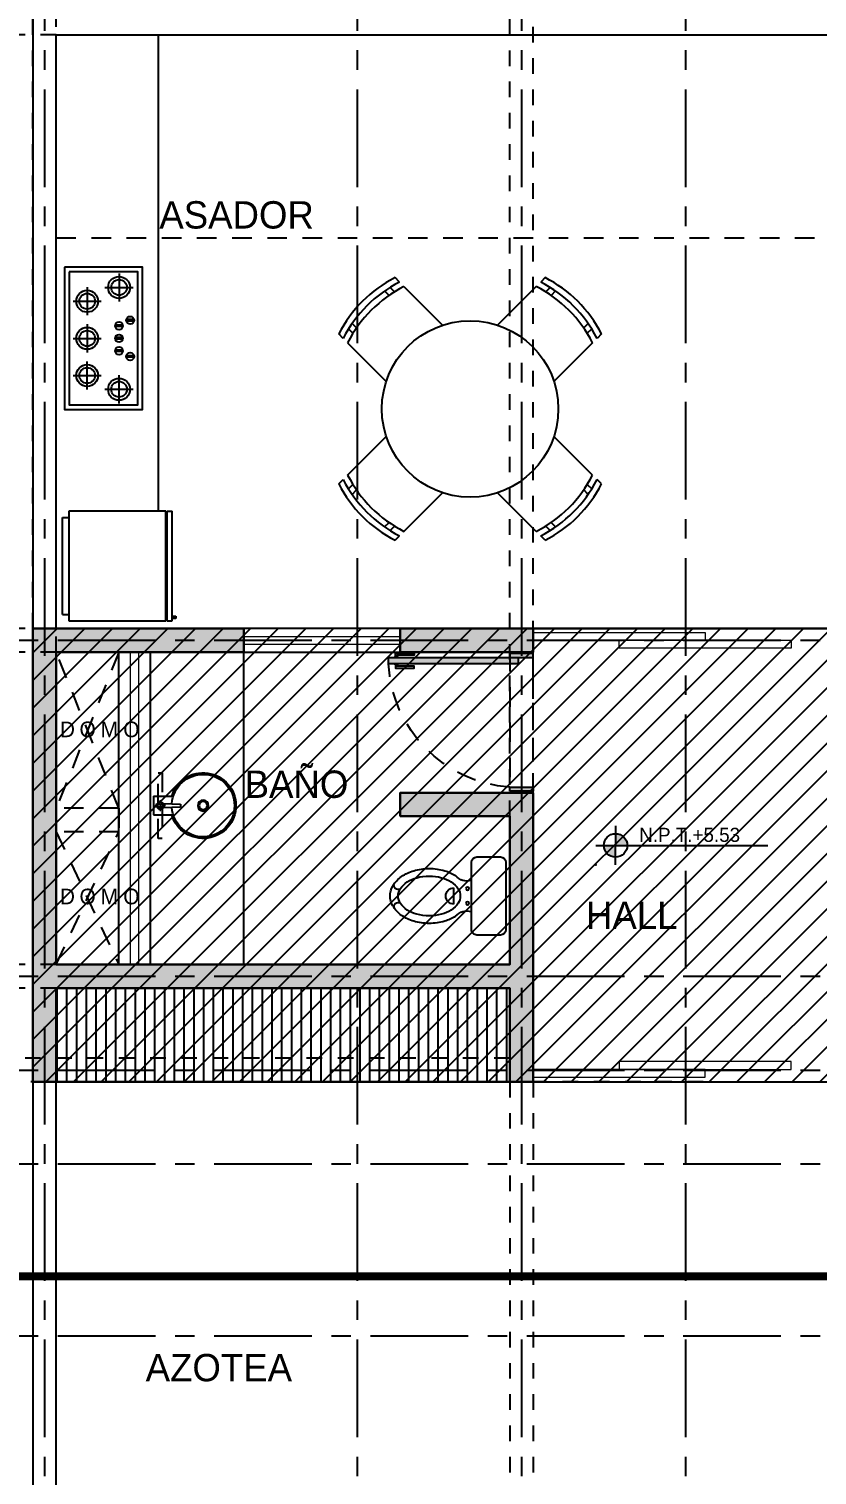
# Model space of a CAD drawing. Header units: metres. Extents: x -58 to 722, y -1100 to 345.
# Drawn here: x 113.69 to 118.73, y -491.55 to -482.3 of the extents above; entities that cross this region are included whole.
import ezdxf
from ezdxf.enums import TextEntityAlignment as Align

# ---------------------------------------------------------------- set-up
doc = ezdxf.new("R2010")
doc.units = ezdxf.units.M
doc.header["$MEASUREMENT"] = 0
for name, pattern in [('ACAD_ISO07W100', [3, 0, -3]), ('CENTER2', [1.125, 0.75, -0.125, 0.125, -0.125]), ('CENTERX2', [4, 2.5, -0.5, 0.5, -0.5]), ('HIDDEN2', [0.1875, 0.125, -0.0625])]:
    doc.linetypes.add(name, pattern=pattern)
doc.layers.get('0').update_dxf_attribs({"color": 255})
doc.layers.get('DEFPOINTS').update_dxf_attribs({"color": 250})
for name, color, linetype in [('A-INDICADORES', 149, 'Continuous'), ('A-MOBILIARIO SANITARIO', 124, 'Continuous'), ('A-PROYECCIONES', 191, 'HIDDEN2'), ('A-TEXTOS', 131, 'Continuous'), ('FSR_ARQ_003RELLENODEMUROS', 251, 'Continuous'), ('FSR_ARQ_007PROYECCIONES', 200, 'HIDDEN2'), ('FSR_ARQ_008MOBILIARIO', 115, 'Continuous'), ('FSR_ARQ_009ESCALERA', 40, 'Continuous'), ('FSR_ARQ_010MUROBAJO', 33, 'Continuous'), ('FSR_ARQ_011MOBILIARIOSANI', 124, 'Continuous'), ('FSR_ARQ_012PUERTAS', 233, 'Continuous'), ('FSR_ARQ_014TEXTOS', 142, 'Continuous'), ('FSR_ARQ_016EJES', 135, 'CENTER2'), ('FSR_ARQ_022AREAS', 110, 'Continuous'), ('FSR_ARQ_024LINEACORTE', 10, 'Continuous'), ('MOBILIARIO', 125, 'Continuous')]:
    doc.layers.add(name, color=color, linetype=linetype)
doc.layers.add('FSR_ARQ_002MURO', color=150, linetype='Continuous', lineweight=30)
doc.layers.add('FSR_ARQ_013VENTANAS', color=4, linetype='Continuous', lineweight=5)
doc.styles.add('ESPACIOS', font='GOTHIC.TTF')
doc.linetypes.add('ZIGZAG', pattern='A,0.00254,-5.08,[131,ltypeshp.shx,S=5.08,R=0,X=-5.08,Y=0],-10.16,[131,ltypeshp.shx,S=5.08,R=180,X=5.08,Y=0],-5.08', length=20.32254)

# ---------------------------------------------------------------- blocks, each defined once
blk = doc.blocks.new('WC')
for p, q in [((0.02000000000000002, 0.2150000000000003), (0.02000000000000046, -0.2150000000000007)), ((0.2049999999999983, 0.2500000000000004), (0.05500000000000016, 0.2500000000000004)), ((0.2399999999999989, -0.2150000000000003), (0.2399999999999984, 0.2150000000000003)), ((0.3534032426862805, -0.05192034114645594), (0.3534032426862876, 0.05223252718658955)), ((0.0550000000000006, -0.2500000000000009), (0.2049999999999987, -0.2500000000000004))]:
    blk.add_line(p, q)
blk.add_lwpolyline([(0.7085967377341302, 0, 0.1443994866725351), (0.695202074053118, 0.04541348800637479, 0.1071764980441562), (0.6504290999733269, 0.09002801397558358, 0.07778857190063661), (0.5892313908713231, 0.1169781174204445, 0.06498091808100435), (0.510000000000002, 0.1273188383577804, 0.06498091808100435), (0.4307686091286809, 0.1169781174204445, 0.07778857190063644), (0.3695709000266771, 0.09002801397558358, 0.1071764980441563), (0.3247979259468861, 0.04541348800637479, 0.144399486672561), (0.3114032622658738, 0, 0.1443994866725092), (0.3247979259468861, -0.04541348800636058, 0.1071764980441561), (0.3695709000266771, -0.09002801397558358, 0.07778857190062594), (0.4307686091286738, -0.1169781174204445, 0.06498091808100147), (0.510000000000002, -0.1273188383577804, 0.0649809180810265), (0.5892313908713231, -0.1169781174204445, 0.07778857190066084), (0.6504290999733269, -0.09002801397558358, 0.1071764980441563), (0.695202074053118, -0.04541348800637479, 0.144399486672561)], format="xyb", close=True)
blk.add_lwpolyline([(0.3417885568757026, -0.1300000000001234, 0.07263299122016492), (0.4109143679139078, -0.1615579475328985, 0.07093334702436416), (0.510000000000002, -0.175685984363156, 0.07093334702439193), (0.6090856320861104, -0.1615579475328843, 0.08251305259355492), (0.6867766952966332, -0.124228750902617, 0.106809675963434), (0.7426130792034695, -0.06373923401305603, 0.1339440470256865), (0.7599999999999949, 0, 0.1339440470256554)], format="xyb")
for centre in [(0.2650000000000046, 0.04699999999999704), (0.2650000000000046, -0.04699999999999704)]:
    blk.add_circle(centre, 0.01)
for centre, radius, start, end in [((0.05500000000000016, 0.2150000000000003), 0.035, 90.00000000000017, 180), ((0.2049999999999983, 0.2150000000000003), 0.035, 0, 90), ((0.2686576175573561, 0.190447920691696), 0.09487932019948886, 252.4196588988671, 320.4238482855744), ((0.4843996834259738, -0.09089424150711523), 0.2629300274730908, 106.2295422089879, 122.8466171950132), ((0.510000000000002, -0.1788418255134872), 0.354527809876636, 89.99999999999999, 106.2295422089873), ((0.510000000000002, -0.1788418255134303), 0.3545278098765862, 73.77045779101157, 89.99999999999999), ((0.5356003165740373, -0.0908942415070868), 0.2629300274730532, 54.90260164555482, 73.77045779101279), ((0.5747276198220175, -0.03521634638387638), 0.1948787683751455, 30.51608291632961, 54.90260164555882), ((0.3516091203402465, 0.0001560930200668054), 0.05202954803491977, 271.9761082857376, 88.02389171426235), ((0.7093663671515782, 0.06724948866011005), 0.02610192902803021, 237.3897688239917, 26.24718183188498), ((0.6344747555234744, 0), 0.1255252444765205, 0, 30.51608291632559), ((0.7093663671515782, -0.06724948866011005), 0.02610192902803021, 333.752818168115, 122.6102311760066), ((0.2686576175573561, -0.1904479206917102), 0.09487932019948886, 39.5761517144256, 107.580341101133), ((0.0550000000000006, -0.2150000000000007), 0.035, 179.9999999999999, 269.9999999999998), ((0.2049999999999987, -0.2150000000000003), 0.035, 269.9999999999998, 6.361109362927034e-14)]:
    blk.add_arc(centre, radius, start, end)
blk = doc.blocks.new('parrilla')
at = {"layer": 'A-MOBILIARIO SANITARIO', "color": 252, "linetype": 'Continuous'}
for p, q in [((-0.3500000000000227, 0.4159288155406102), (-0.3500000000000227, 0.2359288155406034)), ((-0.2599999999999909, 0.3259288155406352), (-0.4399999999999977, 0.3259288155406352)), ((-0.1461605740100822, 0.3275166976107471), (-0.1461605740100822, 0.1475166976107971)), ((-0.05616057401007879, 0.2375166976107721), (-0.2361605740100856, 0.2375166976107721)), ((-0.05616057401007879, 0), (-0.2361605740100856, 0)), ((-0.1461605740100822, -0.08999999999997499), (-0.1461605740100822, 0.08999999999997499)), ((-0.1461605740100822, -0.3275166976107471), (-0.1461605740100822, -0.1475166976107403)), ((-0.3500000000000227, -0.4159288155406102), (-0.3500000000000227, -0.2359288155406034)), ((-0.05616057401007879, -0.2375166976107721), (-0.2361605740100856, -0.2375166976107721)), ((-0.2599999999999909, -0.3259288155406352), (-0.4399999999999977, -0.3259288155406352))]:
    blk.add_line(p, q, dxfattribs=at)
at = {"layer": 'A-MOBILIARIO SANITARIO', "linetype": 'Continuous', "ltscale": 0.03}
for p, q in [((-0.4459794784400515, 0.1209159390453465), (-0.3969896835843656, 0.1209159390453465)), ((-0.4459794784400515, 0.1109159390453556), (-0.3969896835843656, 0.1109159390453556)), ((-0.3744948974278373, 0.08499999999997954), (-0.3255051025721798, 0.08499999999997954)), ((-0.3744948974278373, 0.07499999999998863), (-0.3255051025721798, 0.07499999999998863)), ((-0.3744948974278373, 0.004999999999995453), (-0.3255051025721798, 0.004999999999995453)), ((-0.3744948974278373, -0.004999999999995453), (-0.3255051025721798, -0.004999999999995453)), ((-0.3744948974278373, -0.07499999999998863), (-0.3255051025721798, -0.07499999999998863)), ((-0.3744948974278373, -0.08499999999997954), (-0.3255051025721798, -0.08499999999997954)), ((-0.4459794784400515, -0.1109159390453556), (-0.3969896835843656, -0.1109159390453556)), ((-0.4459794784400515, -0.1209159390453465), (-0.3969896835843656, -0.1209159390453465))]:
    blk.add_line(p, q, dxfattribs=at)
for points in [[(0, -0.4549999999999841), (0, 0.4549999999999841), (-0.5, 0.4549999999999841), (-0.5, -0.4549999999999841)], [(-0.03000000000000114, -0.4250000000000114), (-0.03000000000000114, 0.4250000000000114), (-0.4699999999999989, 0.4250000000000114), (-0.4699999999999989, -0.4250000000000114)]]:
    blk.add_lwpolyline(points, close=True, dxfattribs=at)
for centre, radius in [((-0.3500000000000227, 0.3259288155406352), 0.07), ((-0.1461605740100822, 0.2375166976107721), 0.07), ((-0.4214845810122085, 0.115915939045351), 0.025), ((-0.3500000000000227, 0.07999999999998408), 0.025), ((-0.3500000000000227, 0), 0.025), ((-0.1461605740100822, 0), 0.07), ((-0.4214845810122085, -0.115915939045351), 0.025), ((-0.3500000000000227, -0.07999999999998408), 0.025), ((-0.1461605740100822, -0.2375166976107721), 0.07), ((-0.3500000000000227, -0.3259288155406352), 0.07)]:
    blk.add_circle(centre, radius, dxfattribs=at)
at = {"layer": 'A-MOBILIARIO SANITARIO', "linetype": 'ZIGZAG', "ltscale": 0.001}
for centre in [(-0.3500000000000227, 0.3259288155406352), (-0.1461605740100822, 0.2375166976107721), (-0.1461605740100822, 0), (-0.3500000000000227, -0.3259288155406352), (-0.1461605740100822, -0.2375166976107721)]:
    blk.add_circle(centre, 0.05, dxfattribs=at)
blk = doc.blocks.new('refri')
at = {"layer": 'A-MOBILIARIO SANITARIO'}
for p, q in [((-11.87353523304293, 20.41876587668876), (-11.87353523304262, 19.66775561106434)), ((-11.87353523304293, 20.41876587668876), (-11.82679008068837, 20.41876587668879)), ((-11.82679008068806, 19.61826074387657), (-11.82679008068838, 20.46826074387655)), ((-11.82679008068838, 20.46826074387655), (-11.07510766266663, 20.46826074387686)), ((-11.82679008068854, 20.46826074387671), (-11.07510766266695, 20.46826074387655)), ((-11.07510766266663, 20.46826074387686), (-11.07510766266599, 19.61826074387688)), ((-11.06520868929374, 19.61826074387688), (-11.06520868929437, 20.46826074387655)), ((-11.06520868929437, 20.46826074387655), (-11.02561279537016, 20.4682607438764)), ((-11.06520868929455, 20.4682607438764), (-11.02561279537016, 20.4682607438764)), ((-11.02561279537016, 20.4682607438764), (-11.02561279536969, 19.61826074387688)), ((-10.99591587525293, 20.45182075922352), (-11.02561279536953, 20.45182075922399)), ((-11.02561279536953, 20.43202281231639), (-10.99591587525293, 20.4320228123159)), ((-10.99591587525293, 20.4320228123159), (-10.99591587525293, 20.45182075922352)), ((-11.07510766266599, 19.61826074387688), (-11.82679008068806, 19.61826074387657)), ((-11.06520868929374, 19.61826074387688), (-11.02561279536969, 19.61826074387688))]:
    blk.add_line(p, q, dxfattribs=at)
at = {"layer": 'MOBILIARIO', "ltscale": 5}
blk.add_line((-11.87353523304262, 19.66775561106434), (-11.82679008068821, 19.66775561106419), dxfattribs=at)
blk = doc.blocks.new('OVAMONO')
for p, q in [((-0.06000000000000227, -0.01999999999999957), (0.06000000000000227, -0.01999999999999957)), ((-0.06000000000000227, -0.01999999999999957), (-0.06000000000000227, -0.1357819032963832)), ((-0.02138092916402456, -0.05905635225363337), (-0.0300000418286146, -0.05905635225363337)), ((-0.01431811136141903, -0.08042232749376677), (-0.009994370439343925, -0.191021165740378)), ((-0.00377965000001268, -0.04145507308962504), (-0.00377965000001268, -0.03283596042503856)), ((-0.00377965000001268, -0.0928360440822269), (-0.00377965000001268, -0.08421693141772035)), ((0.003779649999998469, -0.04145507308961438), (0.003779649999998469, -0.03283596042503323)), ((0.003779649999998469, -0.0928360440822269), (0.003779649999998469, -0.08421693141764575)), ((0.01000562956066631, -0.191021165740378), (0.0143197067221621, -0.08042102849191402)), ((0.03000004182858618, -0.05905635225363337), (0.02138092916401035, -0.05905635225363337)), ((0.03000004182858618, -0.06661565225363741), (0.02138092916398193, -0.06661565225363741)), ((0.06000000000000227, -0.01999999999999957), (0.06000000000000227, -0.1357785464749801)), ((-0.009994370439343925, -0.191021165740378), (0.01000562956066631, -0.191021165740378))]:
    blk.add_line(p, q)
at = {"linetype": 'HIDDEN2'}
blk.add_lwpolyline([(0.2100056295606265, -0.05013600225363035), (-0.2100056295606265, -0.05013600225363035), (-0.2100056295606123, -0.07553600225362977), (0.2100056295606123, -0.07553600225362977)], close=True, dxfattribs=at)
blk.add_lwpolyline([(-0.02138092916410983, -0.06661565225363741), (-0.0300000418286146, -0.06661565225363741)])
for centre, radius in [((0, -0.06283600225363006), 0.004131591557085052), ((5.629560632769426e-06, -0.3370263427749238), 0.035), ((5.629560632769426e-06, -0.3370263427749238), 0.025)]:
    blk.add_circle(centre, radius)
for centre, radius, start, end in [((-0.03615982558653741, -0.06283600225362473), 0.007226941958188329, 328.4666764930864, 31.53332350692216), ((0, -0.06283600225363006), 0.0226779, 99.59406822687946, 170.4059317731485), ((0, -0.06283600225363006), 0.0226779, 189.5940682268783, 260.4059317731205), ((-0.02138092916402456, -0.04145507308962504), 0.01760127916408118, 270, 0), ((-0.02138092916410983, -0.08421693141772035), 0.01760127916408118, 0, 90), ((0, -0.02667617666709798), 0.007226941958188329, 238.4666764930863, 301.5333235069222), ((-2.842170943040401e-14, -0.09899582784016214), 0.007226941958188329, 58.46667649308631, 121.5333235069221), ((0, -0.06283600225363006), 0.0226779, 9.594068226851551, 80.40593177314844), ((0.02138092916401035, -0.04145507308961438), 0.01760127916408118, 180, 270), ((0, -0.06283600225363006), 0.0226779, 279.5940682268516, 350.4059317731217), ((0.02138092916398193, -0.08421693141764575), 0.01760127916408118, 90, 180), ((0.03615982558653741, -0.06283600225363539), 0.007226941958188329, 148.4666764930864, 211.5333235069222), ((5.629560632769426e-06, -0.3370263427749238), 0.21, 106.6031523698623, 73.40005315845342), ((5.629560632769426e-06, -0.3370263427749238), 0.2, 93.46752389222345, 86.53382484349159)]:
    blk.add_arc(centre, radius, start, end)
blk = doc.blocks.new('ARP-PUERTA 0.90')
h = blk.add_hatch(color=256)
h.dxf.hatch_style = 1
h.paths.add_polyline_path([(0.07500000000084128, 0.02000000000012392), (0.07500000000078444, 0.8499999999985448), (0.03500000000082082, 0.8499999999985448), (0.03500000000082082, 0.02000000000012392)])
h.paths.add_polyline_path([(0.01000000000067303, 0.07500000000010232), (0.03500000000076398, 0.07500000000013074), (0.03500000000093451, -0.07499999999984652), (0.01000000000084356, -0.07499999999984652)])
h.paths.add_polyline_path([(0.8899999999993611, 0.07500000000010232), (0.8649999999992701, 0.07500000000013074), (0.8649999999990428, -0.07499999999984652), (0.8899999999991337, -0.07499999999984652)])
for points in [[(0.07500000000084128, 0.02000000000012392), (0.07500000000078444, 0.8499999999985448), (0.03500000000082082, 0.8499999999985448), (0.03500000000082082, 0.02000000000012392)], [(0.01000000000067303, 0.07500000000010232), (0.03500000000076398, 0.07500000000013074), (0.03500000000093451, -0.07499999999984652), (0.01000000000084356, -0.07499999999984652)], [(0.8899999999993611, 0.07500000000010232), (0.8649999999992701, 0.07500000000013074), (0.8649999999990428, -0.07499999999984652), (0.8899999999991337, -0.07499999999984652)]]:
    blk.add_lwpolyline(points, close=True)
for points in [[(0.03250000000087994, 0.806249999998613), (0.007500000000902673, 0.8062499999984993), (0.007500000001414264, 0.6862499999986085), (0.02000000000077762, 0.6862499999986937), (0.02000000000077762, 0.7937499999984539), (0.03250000000042519, 0.7937499999983118)], [(0.03500000000093451, 0.7887499999984584), (0.03250000000042519, 0.78874999999843), (0.03250000000076625, 0.8112499999987222), (0.03500000000082082, 0.8112499999987222)], [(0.0750000000007276, 0.7887499999984584), (0.07750000000118007, 0.78874999999843), (0.07750000000089585, 0.8112499999987222), (0.07500000000084128, 0.8112499999987222)], [(0.07750000000083901, 0.806249999998613), (0.1025000000007026, 0.8062499999984993), (0.1025000000002478, 0.6862499999986085), (0.09000000000088448, 0.6862499999986937), (0.09000000000088448, 0.7937499999984539), (0.07750000000129376, 0.7937499999983118)], [(0.01000000000067303, 0.06500000000013983), (0, 0.06500000000011141), (0, -0.06500000000011141), (0.01000000000084356, -0.06499999999985562)], [(0.8899999999993611, 0.06500000000013983), (0.9000000000000341, 0.06500000000011141), (0.9000000000000341, -0.06500000000011141), (0.8899999999991337, -0.06499999999985562)]]:
    blk.add_lwpolyline(points)
at = {"layer": 'A-PROYECCIONES'}
blk.add_lwpolyline([(0, 0.07499999999993179), (0.9000000000005457, 0.07499999999993179), (0.9000000000005457, -0.07499999999993179), (0, -0.07499999999993179)], close=True, dxfattribs=at)
blk.add_arc((0.03105477672187362, 0.01505906272217317), 0.8360966160611815, 4.111141455184209, 86.98714656595196, dxfattribs=at)
blk = doc.blocks.new('ARP-NPT')
h = blk.add_hatch(color=256)
edge = h.paths.add_edge_path()
edge.add_ellipse((4.547473508864641e-13, 0), major_axis=(0.0530330085889924, 0.05303300858899069), ratio=0.9999999999999806, start_angle=314.99999999999943, end_angle=405.00000000000057, ccw=False)
edge.add_line((0.07500000009332553, 0), (-1.256356130241443e-13, 1.186550859046596e-15))
edge.add_line((4.547473508864641e-13, 0), (4.559339017455107e-13, 0.07500000009345113))
edge = h.paths.add_edge_path()
edge.add_line((-0.07500000009360974, 0), (-1.585814812798958e-13, -1.186550859046596e-15))
edge.add_line((4.547473508864641e-13, 0), (4.535608000274175e-13, -0.07500000009345113))
edge.add_ellipse((4.547473508864641e-13, 0), major_axis=(0.0530330085889924, 0.05303300858899069), ratio=0.9999999999999806, start_angle=134.9999999999994, end_angle=225.0000000000006, ccw=False)
for p, q in [((4.547473508864641e-13, 0.125), (4.547473508864641e-13, 0)), ((-0.1249999999995453, 0), (0.9750000000004775, 0)), ((1.023181539494544e-12, -0.125), (4.547473508864641e-13, 0))]:
    blk.add_line(p, q)
blk.add_circle((4.547473508864641e-13, 0), 0.075)
blk.add_point((-0.1249999999995453, -0.125))
at = {"layer": 'A-TEXTOS', "style": 'ESPACIOS'}
blk.add_attdef('N.P.T.', text='', height=0.09, dxfattribs=at).set_placement((0.4740896149224341, 0.02276895428546766), align=Align.CENTER)

msp = doc.modelspace()

# ---------------------------------------------------------------- hatches: boundary and pattern name
at = {"layer": 'FSR_ARQ_003RELLENODEMUROS', "ltscale": 5}
h = msp.add_hatch(dxfattribs=at)
h.set_pattern_fill('DOTS', color=256, scale=0.25)
h.set_pattern_definition([(0, (195.3314192695456, -440.0409677368947), (0.0078125, 0.015625), [0, -0.015625])])
h.paths.add_polyline_path([(115.0634297750988, -486.2865484220986), (115.0634297750988, -486.1365484220985), (113.7134297750993, -486.1365484220985), (113.7134297750993, -489.0365484220977), (113.8634297750991, -489.0365484220977), (113.8634297750991, -488.4365484220976), (116.7634297750996, -488.4365484220976), (116.7634297750996, -489.0365484220977), (116.9134297750998, -489.0365484220977), (116.9134297750996, -487.1865484220991), (116.7634297750997, -487.1865484220991), (116.0634297750996, -487.1865484220991), (116.0634297750996, -487.336548422099), (116.7634297750996, -487.336548422099), (116.7634297750996, -488.2865484220977), (113.863429775099, -488.2865484220977), (113.8634297750989, -486.2865484220986)])
h.paths.add_polyline_path([(116.0634297750996, -486.1365484220985), (116.0634297750996, -486.2865484220986), (116.9134297750996, -486.2865484220986), (116.9134297750996, -486.1365484220985)])
at = {"layer": 'FSR_ARQ_008MOBILIARIO'}
h = msp.add_hatch(dxfattribs=at)
h.set_pattern_fill('LINE', color=256, scale=0.5, angle=90, style=0)
h.set_pattern_definition([(90, (234.3067508692829, -440.0409677368947), (-0.0625, 3.827021247335479e-18), [])])
h.paths.add_polyline_path([(113.8634297750994, -488.4365484220976), (116.7634297750996, -488.4365484220976), (116.7634297750996, -489.0365484220977), (113.8634297750994, -489.0365484220977)])
at = {"layer": 'FSR_ARQ_022AREAS', "ltscale": 0.005}
h = msp.add_hatch(dxfattribs=at)
h.set_pattern_fill('ANSI31', color=256)
h.set_pattern_definition([(45, (32.55250090998953, 0), (-0.08838834764831845, 0.08838834764831845), [])])
h.paths.add_polyline_path([(113.7134297750991, -486.1365484220985), (113.7134297750993, -489.0365484220977), (119.1134297750991, -489.0365484220976), (119.1134297750991, -490.7365484220987), (121.6134297750994, -490.7365484220987), (121.6134297750994, -486.1365484220985)])

# ---------------------------------------------------------------- linework, layer by layer
at = {"layer": 'A-PROYECCIONES'}
for p, q in [((114.2634297750992, -487.2865484220982), (114.2634297750991, -486.2865484220977)), ((114.2634297750995, -487.2865484220982), (114.2634297750996, -487.4365484220982)), ((114.2634297750994, -488.2865484220969), (114.2634297750993, -487.4365484220982))]:
    msp.add_line(p, q, dxfattribs=at)
at = {"layer": 'DEFPOINTS', "linetype": 'ACAD_ISO07W100', "ltscale": 0.005}
for p, q in [((113.7134297750993, -486.1365484220985), (113.7134297750993, -476.6860490120489)), ((113.8634297750989, -486.2865484220986), (113.8634297750989, -476.6860490120489)), ((116.7634297750996, -487.336548422099), (116.7634297750996, -476.6860490120489)), ((116.9134297750996, -487.1865484220991), (116.9134297750996, -476.6860490120489)), ((113.8634297750995, -482.3365484220988), (109.8734284046024, -482.3365484220988)), ((113.8634297750991, -486.1365484220985), (109.8734284046024, -486.1365484220985)), ((113.8634297750989, -486.286548422097), (109.8734284046024, -486.286548422097)), ((113.8634297750998, -488.2865484220969), (109.8734284046024, -488.2865484220969)), ((113.8634297750994, -488.4365484220976), (109.8734284046024, -488.4365484220976)), ((116.7634297750996, -488.8865484220977), (109.8734284046024, -488.8865484220977)), ((118.0014099992385, -489.0365484220977), (111.1114086287413, -489.0365484220977)), ((116.7634297750996, -489.0365484220977), (116.7634297750996, -496.2290267331131)), ((116.9134297750998, -489.0365484220977), (116.9134297750998, -496.2290267331131))]:
    msp.add_line(p, q, dxfattribs=at)
at = {"layer": 'FSR_ARQ_002MURO', "ltscale": 0.005}
msp.add_lwpolyline([(113.7134297750993, -489.0365484220977), (113.7134297750993, -486.1365484220985), (115.0634297750988, -486.1365484220985), (115.0634297750988, -486.2865484220986), (113.8634297750989, -486.2865484220986), (113.8634297750994, -488.2865484220977), (116.7634297750996, -488.2865484220977), (116.7634297750996, -487.336548422099), (116.0634297750996, -487.336548422099), (116.0634297750996, -487.1865484220991), (116.9134297750996, -487.1865484220991), (116.9134297750998, -489.0365484220977), (116.7634297750996, -489.0365484220977), (116.7634297750996, -488.4365484220976), (113.8634297750994, -488.4365484220976), (113.8634297750991, -489.0365484220977)], close=True, dxfattribs=at)
at = {"layer": 'FSR_ARQ_002MURO'}
msp.add_lwpolyline([(116.9134297750996, -486.1365484220985), (116.9134297750996, -486.2865484220986), (116.0634297750996, -486.2865484220986), (116.0634297750996, -486.1365484220985)], close=True, dxfattribs=at)
at = {"layer": 'FSR_ARQ_007PROYECCIONES'}
for p, q in [((113.8634297750988, -483.6365484220985), (121.4634297750996, -483.6365484220985)), ((114.2634297750992, -487.2865484220982), (113.8634297750991, -486.2865484220977)), ((114.2634297750991, -486.2865484220977), (113.8634297750993, -487.2865484220982)), ((114.2634297750996, -487.2865484220982), (113.8634297750993, -487.2865484220982)), ((114.2634297750995, -487.4365484220982), (113.8634297750993, -487.4365484220982)), ((113.8634297750998, -488.2865484220969), (114.2634297750996, -487.4365484220982)), ((113.8634297750993, -487.4365484220982), (114.2634297750994, -488.2865484220969))]:
    msp.add_line(p, q, dxfattribs=at)
at = {"layer": 'FSR_ARQ_008MOBILIARIO', "ltscale": 5}
for p, q in [((116.0585302770997, -483.9191322668524), (116.0301076834824, -483.8907096732354)), ((116.9905044675489, -483.8907096732356), (116.9620818739316, -483.9191322668524)), ((115.9636841957379, -483.9758733514503), (115.9921067893559, -484.0042959450674)), ((116.0264147524247, -483.9817587209017), (115.997992158807, -483.9533361272846)), ((116.0869528707167, -483.9475548604697), (116.3341788376434, -484.1947808273968)), ((116.9336592803145, -483.9475548604699), (116.6864333133875, -484.1947808273966)), ((116.9941973986063, -483.9817587209021), (117.0226199922238, -483.9533361272848)), ((117.0569279552927, -483.9758733514508), (117.0285053616756, -484.0042959450678)), ((115.7552518425449, -484.1843057046434), (115.7836744361624, -484.2127282982605)), ((117.2653603084862, -484.1843057046443), (117.2369377148687, -484.2127282982614)), ((115.6985107579476, -484.2791517860045), (115.6700881643299, -484.2507291923874)), ((115.7611372119966, -484.2470362613295), (115.7327146183796, -484.2186136677122)), ((117.2594749390342, -484.24703626133), (117.2878975326515, -484.2186136677129)), ((117.3505239867007, -484.2507291923879), (117.3221013930834, -484.2791517860052)), ((115.7269333515649, -484.3075743796215), (115.9741593184913, -484.5548003465489)), ((117.2936787994661, -484.3075743796222), (117.0464528325395, -484.5548003465489)), ((117.1041948420178, -484.4970583370708), (117.04645283254, -484.5548003465491)), ((115.7269333515645, -485.1542807892191), (115.9741593184911, -484.9070548222927)), ((117.2936787994661, -485.1542807892196), (117.0464528325395, -484.9070548222932)), ((115.6700881643299, -485.2111259764537), (115.698510757947, -485.1827033828366)), ((117.3505239867002, -485.2111259764544), (117.3221013930832, -485.1827033828375)), ((115.7611372119966, -485.2148189075118), (115.7327146183791, -485.2432415011289)), ((115.7552518425449, -485.2775494641977), (115.7836744361619, -485.2491268705807)), ((116.0869528707161, -485.5143003083716), (116.3341788376429, -485.267074341445)), ((116.9336592803141, -485.5143003083716), (116.6864333133875, -485.267074341445)), ((117.2653603084858, -485.2775494641982), (117.2369377148682, -485.2491268705811)), ((117.259474939034, -485.2148189075123), (117.2878975326512, -485.2432415011298)), ((115.9636841957377, -485.4859818173912), (115.992106789355, -485.4575592237742)), ((116.0264147524238, -485.4800964479394), (115.9979921588065, -485.5085190415567)), ((116.9941973986063, -485.4800964479399), (117.0226199922234, -485.5085190415574)), ((117.0569279552922, -485.4859818173917), (117.0285053616752, -485.4575592237742)), ((116.0301076834817, -485.5711454956062), (116.058530277099, -485.5427229019887)), ((116.9905044675486, -485.5711454956062), (116.9620818739311, -485.5427229019891))]:
    msp.add_line(p, q, dxfattribs=at)
at = {"layer": 'FSR_ARQ_008MOBILIARIO'}
msp.add_line((113.8634297750994, -489.0365484220977), (116.7634297750996, -489.0365484220977), dxfattribs=at)
at = {"layer": 'FSR_ARQ_008MOBILIARIO', "ltscale": 5}
msp.add_circle((116.5103060755153, -484.7309275844212), 0.5643351388916837, dxfattribs=at)
for centre, radius, start, end in [((116.4059175324213, -484.6265390413267), 0.8262432459666755, 117.0547467700311, 152.9452532299538), ((116.6146946186093, -484.6265390413267), 0.8262432459666755, 27.05474677001696, 62.94525322995428), ((116.4343401260388, -484.6549616349438), 0.8262432459666778, 117.0547467700311, 152.9452532299538), ((116.4627627196558, -484.6833842285613), 0.8262432459667016, 117.0547467700311, 152.9452532299538), ((116.5578494313748, -484.6833842285613), 0.8262432459667016, 27.05474677001696, 62.94525322995428), ((116.5862720249923, -484.6549616349442), 0.8262432459666778, 27.05474677001696, 62.94525322995428), ((116.4059175324213, -484.8353161275148), 0.8262432459666755, 207.0547467700169, 242.9452532299543), ((116.4343401260383, -484.8068935338973), 0.8262432459666778, 207.0547467700169, 242.9452532299543), ((116.4627627196558, -484.77847094028), 0.8262432459667016, 207.0547467700169, 242.9452532299543), ((116.5578494313748, -484.7784709402803), 0.8262432459667016, 297.054746770031, 332.9452532299538), ((116.5862720249921, -484.8068935338973), 0.8262432459666778, 297.054746770031, 332.9452532299538), ((116.6146946186093, -484.8353161275148), 0.8262432459666755, 297.054746770031, 332.9452532299538)]:
    msp.add_arc(centre, radius, start, end, dxfattribs=at)
at = {"layer": 'FSR_ARQ_009ESCALERA'}
for p, q in [((116.9134297750999, -486.1365484220985), (119.1134297750996, -486.1365484220985)), ((116.9134297750998, -489.0365484220977), (119.1134297750993, -489.0365484220977))]:
    msp.add_line(p, q, dxfattribs=at)
at = {"layer": 'FSR_ARQ_010MUROBAJO'}
for p, q in [((113.7134297750993, -482.1865484220987), (113.7134297750993, -486.1365484220985)), ((113.8634297750991, -486.1365484220985), (113.8634297750995, -482.3365484220988)), ((113.8634297750995, -482.3365484220988), (121.4634297750995, -482.3365484220983)), ((113.7134297750993, -486.1365484220985), (113.8634297750991, -486.1365484220985))]:
    msp.add_line(p, q, dxfattribs=at)
at = {"layer": 'FSR_ARQ_010MUROBAJO', "ltscale": 0.005}
msp.add_lwpolyline([(115.0634297750988, -486.1365484220985), (115.0634297750988, -486.2865484220983), (116.0634297750996, -486.2865484220986), (116.0634297750996, -486.1365484220985)], close=True, dxfattribs=at)
at = {"layer": 'FSR_ARQ_010MUROBAJO'}
for points in [[(114.4634297750988, -486.2865484220985), (114.463429775099, -488.2865484220977), (114.263429775099, -488.2865484220977), (114.2634297750988, -486.2865484220985)], [(121.6134297750997, -490.7365484220987), (121.4634297750994, -490.7365484220987), (121.4634297750993, -492.5365484220977), (113.8634297750994, -492.5365484220977), (113.8634297750991, -489.0365484220977), (113.7134297750993, -489.0365484220977), (113.7134297750993, -492.6865484220976), (121.6134297750997, -492.6865484220978)]]:
    msp.add_lwpolyline(points, close=True, dxfattribs=at)
at = {"layer": 'FSR_ARQ_011MOBILIARIOSANI'}
for p, q in [((114.5165710108338, -485.3846634217689), (114.5165710108342, -482.3365484220988)), ((115.063429775099, -488.2865484220979), (115.0634297750988, -486.2865484220986))]:
    msp.add_line(p, q, dxfattribs=at)
at = {"layer": 'FSR_ARQ_013VENTANAS'}
for p, q in [((115.0634297750988, -486.1865484220984), (116.0634297750996, -486.1865484220986)), ((115.0634297750988, -486.2365484220984), (116.0634297750996, -486.2365484220985))]:
    msp.add_line(p, q, dxfattribs=at)
for points in [[(116.9134297750996, -486.1615484220986), (118.0134297750995, -486.1615484220986), (118.0134297750995, -486.2115484220985), (116.9134297750996, -486.2115484220985)], [(117.4634297750995, -486.2115484220985), (118.5634297750994, -486.2115484220985), (118.5634297750994, -486.2615484220985), (117.4634297750995, -486.2615484220985)], [(114.3884297750988, -486.2865484220986), (114.388429775099, -488.2865484220977), (114.338429775099, -488.2865484220977), (114.3384297750988, -486.2865484220986)], [(117.4634297750995, -488.9573471456105), (118.5634297750994, -488.9573471456105), (118.5634297750994, -488.9073471456105), (117.4634297750995, -488.9073471456105)], [(116.9134297750996, -489.0073471456105), (118.0134297750995, -489.0073471456105), (118.0134297750995, -488.9573471456105), (116.9134297750996, -488.9573471456105)]]:
    msp.add_lwpolyline(points, close=True, dxfattribs=at)
at = {"layer": 'FSR_ARQ_016EJES', "linetype": 'CENTERX2', "ltscale": 0.25}
for p, q in [((113.7884297750992, -476.6860490120489), (113.7884297750992, -496.2290267331131)), ((115.7884297750995, -476.6860490120489), (115.7884297750995, -496.2290267331131)), ((116.8384297750996, -476.6860490120489), (116.8384297750996, -496.2290267331131)), ((117.8884297750996, -476.6860490120489), (117.8884297750996, -496.2290267331131)), ((109.8734284046024, -486.2115484220985), (124.1634297750993, -486.2115484220985)), ((109.8734284046024, -488.3615484220985), (124.1634297750993, -488.3615484220985)), ((109.8734284046024, -488.961548422091), (124.1634297750993, -488.961548422091)), ((109.8734284046024, -489.5615484220976), (124.1634297750993, -489.5615484220976)), ((109.8734284046024, -490.6615484220987), (124.1634297750993, -490.6615484220987))]:
    msp.add_line(p, q, dxfattribs=at)
at = {"layer": 'FSR_ARQ_022AREAS', "ltscale": 0.005}
msp.add_lwpolyline([(113.7134297750991, -486.1365484220985), (113.7134297750993, -489.0365484220977), (119.1134297750991, -489.0365484220976), (119.1134297750991, -490.7365484220987), (121.6134297750994, -490.7365484220987), (121.6134297750994, -486.1365484220985), (113.7134297750991, -486.1365484220985)], dxfattribs=at)
at = {"layer": 'FSR_ARQ_024LINEACORTE', "linetype": 'CENTER2', "const_width": 0.05}
msp.add_lwpolyline([(108.6452614432175, -490.2820676916264), (124.964112099726, -490.2820676916264)], dxfattribs=at)
at = {"layer": 'MOBILIARIO'}
msp.add_line((113.8634297750994, -489.0365484220977), (116.7634297750996, -489.0365484220977), dxfattribs=at)
msp.add_lwpolyline([(113.8634297750994, -488.4365484220976), (116.7634297750996, -488.4365484220976), (116.7634297750996, -489.0365484220977), (113.8634297750994, -489.0365484220977)], close=True, dxfattribs=at)

# ---------------------------------------------------------------- block references
at = {"layer": 'A-INDICADORES'}
msp.add_blockref('ARP-NPT', (117.4405748873419, -487.5241871766337), dxfattribs=at).add_auto_attribs({'N.P.T.': 'N.P.T.+5.53'})
at = {"layer": 'FSR_ARQ_011MOBILIARIOSANI', "rotation": 180}
msp.add_blockref('parrilla', (113.9148741490487, -484.2793456173436), dxfattribs=at)
at = {"layer": 'FSR_ARQ_011MOBILIARIOSANI', "xscale": -0.8255472067950825, "yscale": 0.8255472067950825, "zscale": 0.8255472067950825, "rotation": 180}
msp.add_blockref('refri', (123.7063222288836, -469.1888630624837), dxfattribs=at)
at = {"layer": 'FSR_ARQ_011MOBILIARIOSANI', "xscale": -1, "rotation": 90}
msp.add_blockref('OVAMONO', (114.4658207017887, -487.269115480395), dxfattribs=at)
at = {"layer": 'FSR_ARQ_011MOBILIARIOSANI', "xscale": -1}
msp.add_blockref('WC', (116.758696335848, -487.8476368274327), dxfattribs=at)
at = {"layer": 'FSR_ARQ_012PUERTAS', "xscale": -1, "rotation": 90}
msp.add_blockref('ARP-PUERTA 0.90', (116.8384297750997, -486.2865484220986), dxfattribs=at)

# ---------------------------------------------------------------- texts
at = {"layer": 'FSR_ARQ_014TEXTOS', "style": 'ESPACIOS'}
msp.add_text('ASADOR', height=0.175, dxfattribs=at).set_placement((114.5225247695868, -483.5764232641525))
for s, width, gutter_width, insert, char_height, attachment_point in [('\\pxqc;{\\T1.3;DOMO}', 0.8744601906119556, 0.75, (113.7192806442539, -486.7315737195252), 0.1, 1), ('BAÑO', 0.846152269103416, 0.5249999999999999, (115.7314073922029, -487.2223466085177), 0.175, 9), ('\\pxqc;{\\T1.3;DOMO}', 0.8744601906119556, 0.75, (113.7192806442534, -487.8009351221809), 0.1, 1), ('HALL', 0.846152269103416, 0.5249999999999999, (117.8367220976657, -488.0581121129176), 0.175, 9), ('AZOTEA', 0.846152269103416, 0.5249999999999999, (115.3712560518291, -490.9557082394203), 0.175, 9)]:
    msp.add_mtext_dynamic_manual_height_columns(s, width=width, gutter_width=gutter_width, heights=[0], dxfattribs=dict(at, insert=insert, char_height=char_height, attachment_point=attachment_point))

doc.saveas('drawing.dxf')
